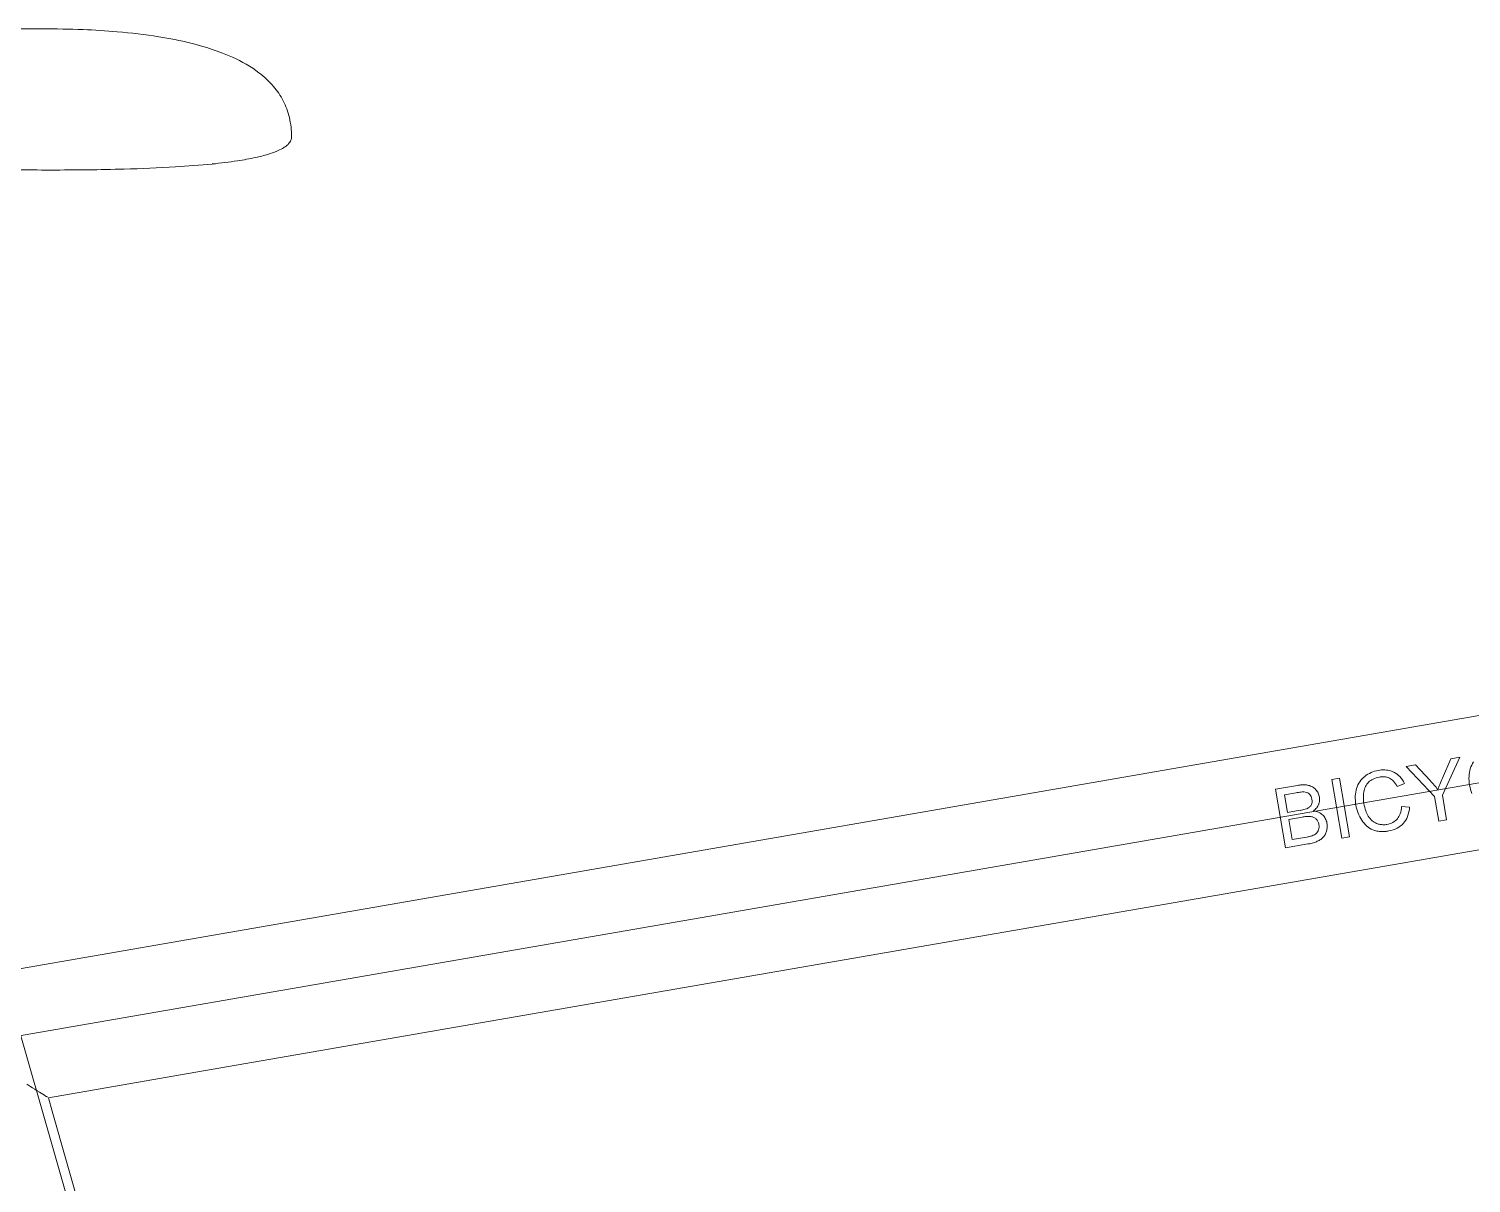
# Model space of a CAD drawing. Extents: x 3 to 469, y 9 to 280.
# Drawn here: x 178.6 to 276.6, y 200.9 to 279.3 of the extents above; entities that cross this region are included whole.
import ezdxf

# ---------------------------------------------------------------- set-up
doc = ezdxf.new("R2010")
doc.units = 0
doc.layers.add('Layer_1', color=7, linetype='Continuous', lineweight=0, true_color=0xffffff)

msp = doc.modelspace()

# ---------------------------------------------------------------- linework, layer by layer
at = {"layer": 'Layer_1', "color": 7, "true_color": 0xffffff}
for p, q in [((164.413, 258.629), (187.729, 177.316)), ((174.287, 210.281), (320.658, 235.675)), ((189.484, 217.467), (295.394, 235.842)), ((272.141, 229.207), (272.779, 229.318)), ((274.071, 227.181), (272.141, 229.207)), ((272.779, 229.318), (273.772, 228.256)), ((275.787, 229.84), (274.596, 227.272)), ((274.605, 228.432), (275.175, 229.733)), ((275.175, 229.733), (275.787, 229.84)), ((267.084, 228.33), (267.613, 228.421)), ((267.773, 224.353), (267.084, 228.33)), ((267.613, 228.421), (268.303, 224.445)), ((263.269, 227.668), (264.762, 227.927)), ((263.959, 223.691), (263.269, 227.668)), ((264.67, 227.428), (263.876, 227.29)), ((263.876, 227.29), (264.084, 226.088)), ((272.024, 228.064), (271.529, 227.853)), ((274.363, 225.496), (274.071, 227.181)), ((274.596, 227.272), (274.888, 225.588)), ((296.926, 227.007), (191.017, 208.633)), ((264.084, 226.088), (264.944, 226.237)), ((271.827, 226.492), (272.375, 226.453)), ((265.086, 225.778), (264.165, 225.619)), ((264.165, 225.619), (264.403, 224.251)), ((274.888, 225.588), (274.363, 225.496)), ((264.403, 224.251), (265.392, 224.423)), ((268.303, 224.445), (267.773, 224.353)), ((265.474, 223.954), (263.959, 223.691)), ((177.487, 215.386), (189.484, 217.467)), ((191.017, 208.633), (179.973, 206.717)), ((178.706, 207.512), (178.513, 207.633)), ((178.887, 207.398), (178.706, 207.512)), ((179.056, 207.293), (178.887, 207.398)), ((179.212, 207.195), (179.056, 207.293)), ((179.354, 207.106), (179.212, 207.195)), ((179.482, 207.026), (179.354, 207.106)), ((179.596, 206.954), (179.482, 207.026)), ((179.695, 206.892), (179.596, 206.954)), ((179.78, 206.839), (179.695, 206.892)), ((179.849, 206.795), (179.78, 206.839)), ((179.903, 206.761), (179.849, 206.795)), ((179.973, 206.717), (180.234, 205.809)), ((180.234, 205.809), (211.429, 95.38))]:
    msp.add_line(p, q, dxfattribs=at)
for centre, radius, start, end in [((179.559, 60.946), 218.356, 90, 91.62728), ((179.559, 207.605), 71.697, 87.79135, 90), ((180.375, 228.761), 50.526, 85.16028, 87.79135), ((181.188, 238.367), 40.885, 81.17072, 85.16028), ((183.646, 254.193), 24.869, 76.05464, 81.17072), ((185.322, 260.941), 17.916, 66.47529, 76.05464), ((189.041, 269.485), 8.598, 52.6295, 66.47529), ((190.253, 271.072), 6.601, 40.88378, 52.6295), ((191.435, 272.095), 5.038, 27.43143, 40.88378), ((191.589, 272.175), 4.864, 13.13155, 27.43143), ((190.713, 271.971), 5.763, 0, 13.13155), ((194.727, 273.158), 2.279, 299.63744, 307.29644), ((195.359, 272.328), 1.237, 307.29644, 317.7), ((195.633, 272.079), 0.866, 317.7, 336.82423), ((195.885, 271.971), 0.592, 336.82423, 0), ((187.967, 301.927), 31.955, 275.6076, 278.70529), ((189.492, 291.966), 21.878, 278.70529, 282.00689), ((191.929, 280.507), 10.163, 282.00689, 286.85179), ((192.872, 277.394), 6.911, 286.85179, 292.05238), ((194.246, 274.002), 3.251, 292.05238, 299.63744), ((180.123, 499.99), 230.274, 268.77242, 270), ((180.123, 470.605), 200.89, 270, 271.42494), ((182.701, 366.961), 97.214, 271.42494, 273.47339), ((184.512, 337.114), 67.312, 273.47339, 275.6076), ((278.169, 228.541), 1.752, 146.01554, 162.74175), ((270.45, 227.202), 1.752, 146.0151, 162.7418), ((270.343, 227.275), 1.623, 128.63086, 146.0151), ((270.535, 227.035), 1.93, 113.87806, 128.62848), ((270.412, 227.332), 1.156, 135.26501, 153.65101), ((270.366, 227.378), 1.09, 115.76668, 135.2647), ((270.616, 226.851), 2.131, 99.84352, 113.87806), ((270.6, 226.893), 1.629, 99.84209, 115.76668), ((270.641, 226.706), 2.279, 95.13992, 99.83829), ((270.587, 226.97), 1.55, 95.16723, 99.84774), ((270.608, 227.079), 1.904, 90, 95.13992), ((270.561, 227.247), 1.272, 90, 95.16723), ((270.561, 227.418), 1.101, 77.11425, 90), ((270.608, 227.313), 1.669, 77.04107, 90), ((270.605, 227.609), 0.906, 62.89869, 77.11425), ((270.662, 227.549), 1.428, 63.02519, 77.04107), ((270.609, 227.618), 0.896, 42.28747, 62.89136), ((269.977, 227.042), 1.751, 27.58834, 42.28747), ((270.653, 227.533), 1.446, 43.36371, 63.02069), ((270.347, 227.243), 1.868, 26.08653, 43.36371), ((265.421, 220.512), 11.389, 40.80483, 42.83888), ((290.591, 221.512), 17.419, 156.59559, 158.15463), ((279.282, 228.429), 2.877, 177.52096, 189.84386), ((278.409, 228.467), 2.003, 162.74088, 177.52096), ((265.586, 222.148), 5.359, 96.31075, 99.84054), ((265.303, 224.811), 3.163, 95.4597, 99.83822), ((265.181, 225.807), 1.678, 90, 96.31075), ((265.195, 225.934), 2.035, 90, 95.4597), ((265.181, 226.415), 1.07, 86.84259, 90), ((265.195, 226.333), 1.635, 83.83501, 90), ((265.22, 226.972), 0.51, 62.60557, 82.68701), ((265.254, 226.877), 1.088, 76.27384, 83.83501), ((265.232, 226.995), 0.485, 41.99419, 62.60557), ((265.28, 226.985), 0.976, 59.02656, 76.2549), ((265.142, 226.915), 0.605, 25.2169, 41.99454), ((265.039, 226.866), 0.719, 9.83609, 25.2169), ((265.287, 226.997), 0.963, 41.67462, 59.02656), ((265.184, 226.906), 1.101, 26.40791, 41.66714), ((265.333, 226.98), 0.934, 9.83835, 26.40791), ((271.563, 227.09), 2.878, 177.52085, 189.84175), ((270.69, 227.128), 2.004, 162.74369, 177.52085), ((271.683, 227.114), 2.448, 171.40722, 180.61872), ((270.486, 227.295), 1.239, 153.65101, 171.40661), ((265.929, 220.951), 10.718, 38.70804, 40.80483), ((284.007, 224.152), 10.325, 158.15463, 160.17961), ((279.323, 228.436), 2.919, 189.84015, 201.01689), ((264.302, 229.935), 3.754, 279.84474, 285.26062), ((265.089, 227.05), 0.763, 285.26062, 297.28919), ((265.114, 227.016), 0.722, 296.7697, 313.05504), ((265.281, 226.837), 0.477, 313.05504, 333.12238), ((265.289, 226.833), 0.467, 333.11353, 353.56757), ((265.023, 226.863), 0.735, 353.56757, 9.84386), ((265.171, 227.15), 1.164, 305.34401, 320.5415), ((265.688, 224.914), 1.296, 66.72457, 83.07915), ((265.434, 226.934), 0.823, 320.5415, 338.6319), ((265.293, 226.989), 0.975, 338.64232, 354.00162), ((265.351, 226.983), 0.916, 354.00162, 9.84438), ((271.605, 227.097), 2.92, 189.84245, 201.01772), ((271.676, 227.114), 2.442, 180.61872, 189.84273), ((272.32, 227.226), 3.095, 189.8427, 199.28127), ((271.272, 226.859), 1.985, 199.28127, 211.0748), ((270.103, 226.565), 1.726, 340.95588, 357.5751), ((270.126, 226.625), 2.256, 338.89686, 355.62586), ((265.725, 222.092), 3.742, 95.81057, 99.83907), ((265.529, 224.024), 1.799, 90, 95.81057), ((265.529, 224.48), 1.344, 86.46613, 90), ((265.556, 224.926), 0.897, 82.13993, 86.46613), ((265.589, 225.164), 0.657, 63.86388, 82.14111), ((265.627, 225.242), 0.57, 44.22824, 63.86388), ((265.589, 225.205), 0.622, 26.12637, 44.22291), ((265.459, 225.141), 0.767, 9.84028, 26.12637), ((265.832, 225.248), 0.932, 47.41433, 66.72457), ((265.395, 225.13), 0.833, 356.7675, 9.8421), ((265.842, 225.26), 0.917, 27.8399, 47.41074), ((265.696, 225.182), 1.082, 9.83907, 27.8399), ((265.532, 225.154), 1.249, 356.93653, 9.84158), ((271.333, 226.993), 2.628, 201.01772, 212.79941), ((270.736, 226.608), 1.918, 212.7969, 228.70045), ((270.668, 226.495), 1.28, 211.07702, 228.92963), ((270.494, 226.296), 1.015, 228.92963, 248.99669), ((270.625, 226.637), 1.381, 248.99342, 259.29015), ((270.606, 226.535), 1.277, 259.29015, 270), ((270.606, 226.562), 1.304, 270, 274.99314), ((270.599, 226.639), 1.381, 274.99314, 279.84493), ((270.611, 226.572), 1.314, 279.84128, 298.6721), ((270.728, 226.358), 1.069, 298.6721, 319.56634), ((270.837, 226.353), 1.495, 297.74615, 318.25443), ((270.745, 226.344), 1.047, 319.572, 340.95588), ((270.843, 226.348), 1.487, 318.25455, 338.89686), ((264.657, 228.667), 4.307, 279.83738, 283.28651), ((265.476, 225.196), 0.741, 283.28651, 291.60995), ((265.392, 225.526), 1.08, 289.30077, 299.13523), ((265.603, 225.148), 0.646, 299.13523, 311.85768), ((265.694, 225.047), 0.511, 311.84937, 327.78801), ((265.467, 225.544), 1.549, 294.32595, 304.30662), ((265.55, 225.137), 0.681, 327.78801, 341.58355), ((265.608, 225.118), 0.62, 341.59862, 356.7675), ((265.774, 225.094), 1.004, 304.30662, 316.71171), ((265.89, 224.984), 0.844, 316.71655, 331.39026), ((265.504, 225.195), 1.284, 331.39026, 343.27566), ((265.665, 225.147), 1.116, 343.2797, 356.93653), ((270.465, 226.299), 1.507, 228.70045, 246.65631), ((270.415, 226.185), 1.382, 246.65514, 259.26664), ((270.513, 226.699), 1.906, 259.26664, 270), ((270.513, 227.07), 2.277, 270, 275.24678), ((270.449, 227.762), 2.972, 275.24678, 279.83922), ((270.623, 226.762), 1.956, 279.84252, 297.74615), ((264.842, 227.597), 3.697, 279.84045, 285.82111), ((265.352, 225.798), 1.828, 285.82111, 294.33088)]:
    msp.add_arc(centre, radius, start, end, dxfattribs=at)

doc.saveas('drawing.dxf')
